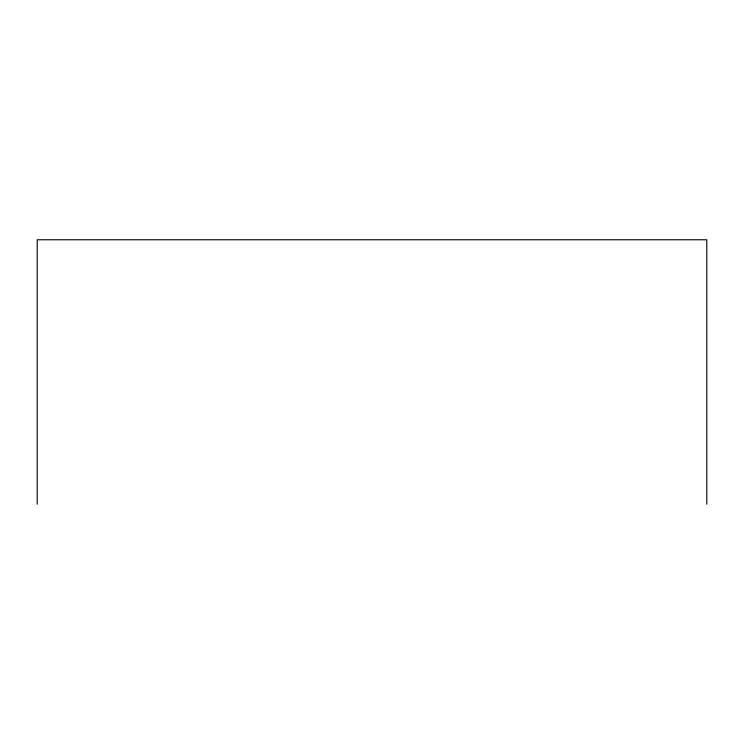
<?xml version="1.0" encoding="UTF-8"?>
<svg xmlns="http://www.w3.org/2000/svg" width="744" height="744" viewBox="0 0 744 744"><rect width="100%" height="100%" fill="white"/><g stroke="black" fill="none" stroke-linecap="round" stroke-linejoin="round"><path stroke-width="1.12" d="M706.8 504.237L706.8 239.763L37.2 239.763L37.2 504.237"/></g></svg>
